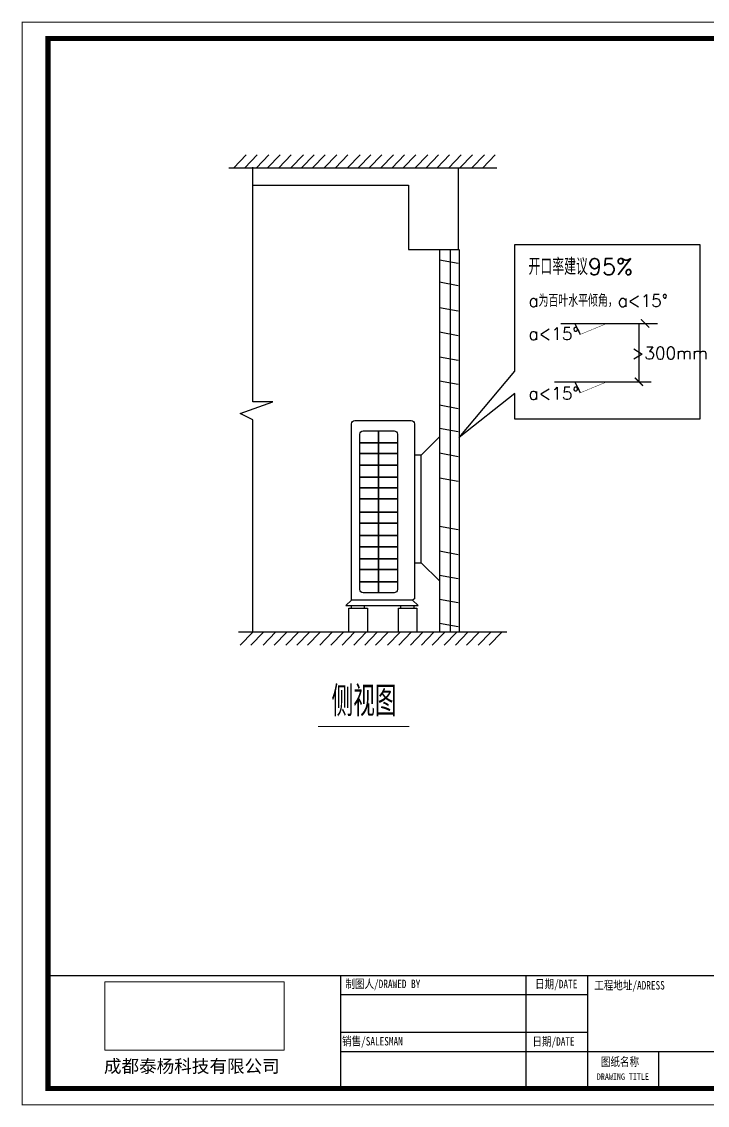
# Model space of a CAD drawing. Header units: millimetres. Extents: x -5096 to 255006, y -2833 to 77941.
# Drawn here: x 194992 to 208293, y 24560 to 45579 of the extents above; entities that cross this region are included whole.
import ezdxf

# ---------------------------------------------------------------- set-up
doc = ezdxf.new("R2010")
doc.units = ezdxf.units.MM
for name, color, linetype, lineweight in [('填充', 7, 'Continuous', 9), ('建筑', 7, 'Continuous', 25), ('暖气片', 1, 'Continuous', 5)]:
    doc.layers.add(name, color=color, linetype=linetype, lineweight=lineweight)
doc.layers.add('墙体线', color=8, linetype='Continuous')
doc.layers.add('文字', color=7, linetype='Continuous')
doc.styles.add('-宋体', font='', dxfattribs={"width": 0.8})
doc.styles.add('_TCH_DIM', font='SIMPLEX', dxfattribs={"bigfont": 'GBCBIG'})
doc.styles.add('GS-标注', font='')
doc.styles.get("Standard").update_dxf_attribs({"font": 'txt', "bigfont": 'gbcbig.shx'})
doc.styles.add('宋体', font='simhei.ttf', dxfattribs={"width": 0.8})
doc.styles.get('-宋体').set_extended_font_data('SimSun')
doc.styles.get('GS-标注').set_extended_font_data('SimSun')
doc.dimstyles.new('ISO-25', dxfattribs={"dimtxt": 2.5, "dimasz": 2.5, "dimexe": 1.25, "dimexo": 0.625, "dimtad": 1, "dimtxsty": 'Standard', "dimcen": 2.5, "dimadec": 0, "dimazin": 0, "dimtfac": 1, "dimtmove": 0, "dimatfit": 3, "dimfxl": 0, "dimarcsym": 0})
picture_1 = doc.add_image_def('image1.png', size_in_pixel=(1086, 414))

# ---------------------------------------------------------------- blocks, each defined once
blk = doc.blocks.new('A$C3DF16F95')
for p, q in [((6502, 315), (0, 315)), ((342, 315), (38, 0)), ((604, 315), (300, 0)), ((898, 315), (594, 0)), ((1166, 315), (862, 0)), ((1451, 315), (1147, 0)), ((1716, 315), (1412, 0)), ((1978, 315), (1674, 0)), ((2272, 315), (1968, 0)), ((2543, 315), (2239, 0)), ((2812, 315), (2508, 0)), ((3096, 315), (2792, 0)), ((3361, 315), (3057, 0)), ((3623, 315), (3319, 0)), ((3917, 315), (3613, 0)), ((4186, 315), (3882, 0)), ((4470, 315), (4166, 0)), ((4735, 315), (4431, 0)), ((4997, 315), (4693, 0)), ((5291, 315), (4987, 0)), ((5562, 315), (5258, 0)), ((5831, 315), (5527, 0)), ((6115, 315), (5811, 0)), ((6380, 315), (6076, 0))]:
    blk.add_line(p, q)
blk = doc.blocks.new('_ArchTick')
at = {"color": 0, "linetype": 'ByBlock', "const_width": 0.15}
blk.add_lwpolyline([(-0.5, -0.5), (0.5, 0.5)], dxfattribs=at)
blk = doc.blocks.new('A$C502410BE')
for p, q in [((4092, 12446), (4450, 12379)), ((4092, 12016), (4450, 11949)), ((4092, 11519), (4450, 11453)), ((6441, 11211), (8318, 11211)), ((7958, 11211), (7958, 10079)), ((4092, 11046), (4450, 10979)), ((4092, 10565), (4450, 10498)), ((4092, 10099), (4450, 10033)), ((6320, 10079), (8198, 10079)), ((4092, 9631), (4450, 9564)), ((4092, 9181), (4450, 9114)), ((4092, 8699), (4450, 8632)), ((4092, 8218), (4450, 8151)), ((4092, 7281), (4450, 7214)), ((4092, 6799), (4450, 6732)), ((4092, 6330), (4450, 6264)), ((4092, 5863), (4450, 5796)), ((4092, 5399), (4450, 5332))]:
    blk.add_line(p, q)
at = {"color": 1}
for p, q in [((2382, 5844), (2274, 5738)), ((2379, 5689), (2379, 5738)), ((2637, 5689), (2637, 5738)), ((3341, 5689), (3341, 5738)), ((3599, 5689), (3599, 5738))]:
    blk.add_line(p, q, dxfattribs=at)
for points in [[(466, 5224), (466, 9338), (223, 9461), (857, 9690), (466, 9690), (466, 14245)], [(466, 13890), (3486, 13890), (3486, 12642), (4460, 12642), (4460, 14229)], [(4092, 12642), (4092, 5224)], [(4296, 12642), (4296, 5224)], [(4469, 8996), (5548, 10287), (5548, 12739), (9138, 12739), (9138, 9354), (5548, 9354), (5548, 9850), (4469, 8996)], [(4469, 12642), (4469, 5224)]]:
    blk.add_lwpolyline(points)
at = {"color": 6, "const_width": 8}
for points in [[(7338, 11211), (6807, 10992)], [(7338, 10079), (6807, 9860)]]:
    blk.add_lwpolyline(points, dxfattribs=at)
at = {"color": 1}
blk.add_lwpolyline([(2382, 5844), (2382, 9263, -0.414214), (2446, 9327), (3540, 9327, -0.414214), (3604, 9263), (3604, 5870), (3565, 5844)], format="xyb", dxfattribs=at)
blk.add_lwpolyline([(2607, 9126), (3207, 9126, -0.414214), (3271, 9062), (3271, 6048, -0.414214), (3207, 5984), (2607, 5984, -0.414214), (2543, 6048), (2543, 9062, -0.414214)], format="xyb", close=True, dxfattribs=at)
for points in [[(2907, 9126), (2907, 9126), (2907, 5984), (2907, 5984)], [(2543, 8896), (3271, 8896), (3271, 8896), (2543, 8896)], [(2543, 8686), (3271, 8686), (3271, 8686), (2543, 8686)], [(2543, 8462), (3271, 8462), (3271, 8462), (2543, 8462)], [(2543, 8232), (3271, 8232), (3271, 8232), (2543, 8232)], [(2543, 8021), (3271, 8021), (3271, 8021), (2543, 8021)], [(2543, 7810), (3271, 7810), (3271, 7810), (2543, 7810)], [(2543, 7549), (3271, 7549), (3271, 7549), (2543, 7549)], [(2543, 7338), (3271, 7338), (3271, 7338), (2543, 7338)], [(2543, 7095), (3271, 7095), (3271, 7095), (2543, 7095)], [(2543, 6878), (3271, 6878), (3271, 6878), (2543, 6878)], [(2543, 6648), (3271, 6648), (3271, 6648), (2543, 6648)], [(2543, 6437), (3271, 6437), (3271, 6437), (2543, 6437)], [(2543, 6201), (3271, 6201), (3271, 6201), (2543, 6201)], [(2329, 5689), (2690, 5689), (2690, 5224), (2329, 5224)], [(3292, 5689), (3652, 5689), (3652, 5224), (3292, 5224)]]:
    blk.add_lwpolyline(points, close=True, dxfattribs=at)
for points in [[(3733, 8657), (4092, 9011)], [(3604, 6568), (3733, 6570), (3733, 8657), (3604, 8657)], [(3733, 6570), (4092, 6215)], [(2382, 5844), (2274, 5738), (3673, 5738), (3565, 5844), (2382, 5844)]]:
    blk.add_lwpolyline(points, dxfattribs=at)
at = {"layer": '建筑', "lineweight": 0}
blk.add_lwpolyline([(1732, 3391), (3501, 3391)], dxfattribs=at)
for name, p, xscale, yscale, zscale, rotation in [('A$C3DF16F95', (5202, 14480), 0.7999999999883585, 0.8000000000029104, 0.8, 180), ('_ArchTick', (8078, 11211), 160, 160, 160, 90), ('_ArchTick', (7958, 10079), 160, 160, 160, 270)]:
    blk.add_blockref(name, p, dxfattribs=dict(xscale=xscale, yscale=yscale, zscale=zscale, rotation=rotation))
at = {"xscale": 0.7999999999883585, "yscale": 0.8000000000029104, "zscale": 0.8}
blk.add_blockref('A$C3DF16F95', (192, 4972), dxfattribs=at)
at = {"insert": (8556, 10635), "char_height": 240, "attachment_point": 5}
blk.add_mtext('>300mm', dxfattribs=at)
at = {"layer": '文字', "style": '_TCH_DIM'}
for s, height, p in [('开口率建议95%%%', 320, (5815, 12151)), ('a为百叶水平倾角，a<15°', 240, (5815, 11533)), ('a<15°', 240, (5815, 10891)), ('a<15°', 240, (5815, 9733)), ('侧视图', 583.8, (1995, 3591))]:
    blk.add_text(s, height=height, dxfattribs=at).set_placement(p)
for points in [[(6826, 10999), (6713, 11211)], [(6826, 9867), (6713, 10079)]]:
    blk.add_leader(points, dimstyle='ISO-25', override={"dimasz": 100, "dimgap": 100, "dimtad": 0, "dimfxl": 2.5, "dimarcsym": 1})

msp = doc.modelspace()

# ---------------------------------------------------------------- linework, layer by layer
at = {"color": 0, "const_width": 100}
msp.add_lwpolyline([(223156.9, 45251.3), (223156.9, 24887.5), (195501.5, 24887.5), (195501.5, 45251.3), (223156.9, 45251.3)], dxfattribs=at)
at = {"layer": '填充', "color": 0, "const_width": 19.1}
msp.add_lwpolyline([(195001.5, 45569.4), (224701.5, 45569.4), (224701.5, 24569.4), (195001.5, 24569.4)], close=True, dxfattribs=at)
at = {"layer": '墙体线', "color": 8}
for p, q in [((195501.5, 27076.3), (214242.3, 27076.3)), ((201175.3, 27076.3), (201175.3, 24870)), ((204770, 27076.3), (204770, 24876.3)), ((205970, 27076.3), (205970, 24876.3)), ((201175.3, 26706.3), (205970, 26706.3)), ((201175.3, 25976.3), (205970, 25976.3)), ((201175.3, 25606.3), (205970.1, 25606.3)), ((205970.1, 25606.3), (214242.3, 25606.3)), ((207348.6, 25606.3), (207348.6, 24876.7))]:
    msp.add_line(p, q, dxfattribs=at)

# ---------------------------------------------------------------- block references
msp.add_blockref('A$C502410BE', (199008.6, 28515))

# ---------------------------------------------------------------- texts
at = {"color": 0, "ltscale": 10, "char_height": 165, "attachment_point": 1, "style": '宋体'}
for s, insert in [('{\\fSimSun|b0|i0|c134|p2; 制图人/DRAWED BY }', (201183.6, 26997.9)), ('{\\fSimSun|b0|i0|c134|p2; 日期/DATE\\P }', (204863.1, 26994.7)), ('{\\fSimSun|b0|i0|c134|p2;工程地址/ADRESS}', (206100.4, 26970.3)), ('{\\fSimSun|b0|i0|c134|p2;销售/SALESMAN}', (201207.5, 25885.8)), ('{\\fSimSun|b0|i0|c134|p2; 日期/DATE\\P }', (204811.1, 25881.3))]:
    msp.add_mtext(s, dxfattribs=dict(at, insert=insert))
at = {"color": 0, "linetype": 'ByBlock', "ltscale": 10, "insert": (196587.6, 25444.6), "char_height": 250, "attachment_point": 1, "style": 'GS-标注'}
msp.add_mtext('成都泰杨科技有限公司', dxfattribs=at)
at = {"color": 0, "style": '-宋体'}
for s, insert, char_height, width, attachment_point in [('{\\fSimSun|b0|i0|c134|p2;图纸名称}', (206598.5, 25394.1), 165.471, 1583.895, 5), ('{\\fSimSun|b0|i0|c134|p2;DRAWING TITLE}', (206150.7, 25178.2), 124.104, 1853.924, 1)]:
    msp.add_mtext(s, dxfattribs=dict(at, insert=insert, char_height=char_height, width=width, attachment_point=attachment_point))

# ---------------------------------------------------------------- pictures from other files: only their frames are drawn
at = {"layer": '暖气片', "color": 0}
image = msp.add_image(picture_1, insert=(196602.5, 25627.9), size_in_units=(3483.5, 1328), dxfattribs=at)
image.dxf.flags = 7

doc.saveas('drawing.dxf')
